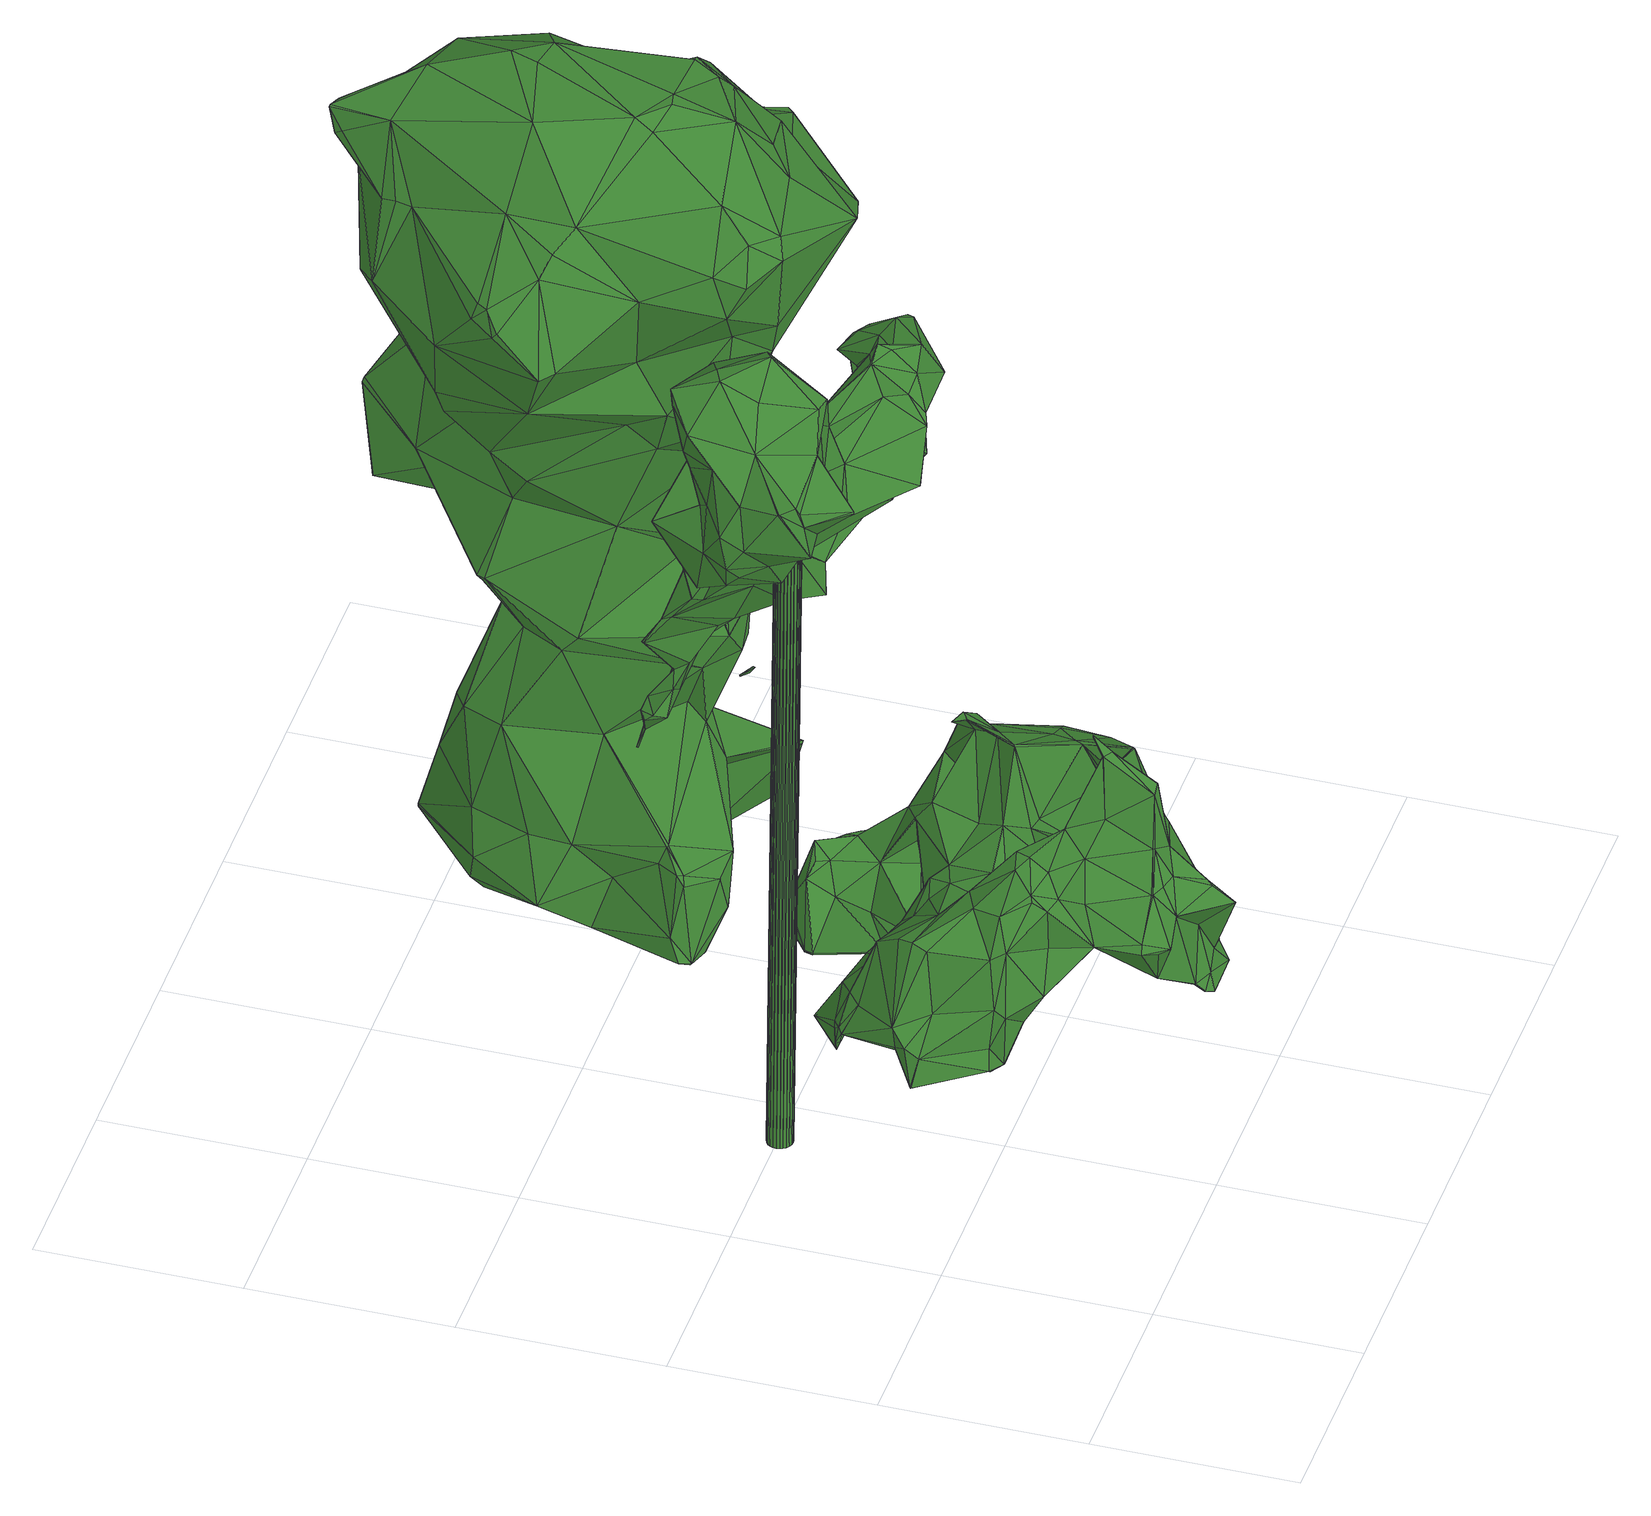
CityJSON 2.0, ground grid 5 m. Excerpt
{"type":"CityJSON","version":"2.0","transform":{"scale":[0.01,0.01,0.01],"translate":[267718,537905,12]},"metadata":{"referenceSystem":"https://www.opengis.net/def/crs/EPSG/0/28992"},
"CityObjects":{
"tree1":{"type":"SolitaryVegetationObject","attributes":{"gtid":45,"crown_width_m":6.67,"crown_median_z":31.35,"crown_r50_m":0.361,"crown_porosity":0.892,"trunk_H_m":18.51,"trunk_DBH_m":0.622,"trunk_radius_m":0.311,"trunk_base_height_m":12.84,"original_gtid":"45"},"geometry":[{"type":"Solid","lod":"3","boundaries":[[[[0,1,2]],[[3,4,5]],[[6,7,8]],[[9,10,11]],[[12,10,9]],[[0,2,13]],[[14,15,16]],[[14,16,17]],[[18,19,20]],[[21,22,23]],[[20,24,18]],[[25,26,27]],[[28,29,30]],[[31,32,33]],[[34,35,36]],[[37,5,4]],[[38,7,6]],[[11,39,40]],[[28,41,42]],[[43,44,45]],[[46,45,44]],[[47,48,49]],[[50,51,52]],[[53,54,55]],[[1,0,41]],[[13,56,0]],[[39,57,58]],[[37,59,60]],[[61,60,59]],[[62,50,52]],[[63,34,36]],[[53,64,65]],[[56,48,42]],[[28,42,48]],[[66,67,68]],[[20,19,69]],[[16,15,39]],[[70,71,72]],[[57,73,43]],[[74,75,76]],[[30,41,28]],[[48,77,49]],[[78,32,79]],[[80,81,27]],[[82,83,84]],[[62,85,21]],[[62,21,18]],[[41,0,42]],[[42,0,56]],[[1,41,30]],[[84,86,65]],[[87,88,89]],[[90,91,92]],[[35,32,78]],[[93,11,10]],[[94,10,12]],[[95,6,96]],[[95,96,97]],[[98,25,30]],[[99,100,101]],[[61,87,52]],[[61,52,102]],[[103,104,45]],[[45,46,103]],[[78,105,35]],[[106,95,97]],[[75,107,76]],[[108,95,109]],[[108,38,95]],[[6,95,38]],[[110,3,111]],[[112,110,111]],[[8,96,6]],[[113,114,115]],[[75,74,116]],[[117,118,64]],[[30,29,98]],[[119,120,121]],[[62,52,85]],[[3,110,122]],[[3,122,123]],[[124,26,125]],[[123,122,126]],[[110,126,122]],[[123,4,3]],[[127,46,128]],[[127,128,129]],[[88,87,115]],[[61,115,87]],[[3,5,130]],[[131,132,77]],[[104,133,43]],[[70,134,135]],[[72,134,70]],[[136,2,1]],[[46,127,103]],[[94,16,10]],[[39,11,16]],[[9,137,34]],[[9,34,63]],[[80,135,17]],[[135,14,17]],[[138,139,140]],[[76,107,141]],[[89,22,87]],[[4,123,113]],[[138,140,55]],[[8,142,96]],[[143,72,71]],[[115,114,88]],[[38,108,7]],[[144,138,145]],[[126,110,100]],[[53,65,54]],[[88,146,89]],[[45,104,43]],[[147,148,24]],[[64,149,117]],[[150,9,63]],[[63,151,150]],[[58,40,39]],[[66,69,152]],[[107,75,116]],[[117,149,99]],[[19,18,153]],[[154,36,35]],[[16,94,77]],[[68,20,66]],[[69,66,20]],[[85,22,21]],[[155,156,151]],[[147,157,46]],[[57,148,147]],[[147,20,157]],[[147,24,20]],[[68,157,20]],[[93,16,11]],[[158,53,146]],[[98,91,90]],[[78,152,55]],[[159,160,158]],[[30,25,1]],[[55,86,78]],[[35,83,154]],[[35,105,83]],[[95,142,109]],[[117,99,26]],[[152,145,138]],[[113,126,114]],[[77,132,16]],[[46,44,147]],[[73,147,44]],[[137,33,32]],[[161,162,58]],[[40,58,162]],[[34,32,35]],[[137,32,34]],[[93,10,16]],[[137,9,11]],[[125,25,90]],[[25,98,90]],[[138,135,139]],[[71,163,112]],[[28,48,91]],[[69,153,152]],[[129,142,8]],[[37,143,5]],[[154,63,36]],[[56,77,48]],[[80,17,164]],[[33,165,31]],[[103,166,104]],[[90,121,124]],[[109,142,129]],[[55,52,51]],[[167,152,31]],[[167,66,152]],[[69,19,153]],[[146,168,89]],[[55,23,168]],[[103,169,166]],[[170,159,158]],[[170,158,146]],[[91,98,29]],[[145,18,24]],[[145,148,144]],[[91,48,47]],[[91,47,156]],[[68,133,171]],[[31,152,79]],[[78,79,152]],[[164,17,131]],[[172,173,133]],[[11,40,137]],[[61,59,115]],[[58,57,173]],[[173,161,58]],[[78,86,105]],[[84,105,86]],[[174,26,118]],[[174,118,117]],[[131,17,132]],[[136,164,2]],[[150,151,47]],[[156,47,151]],[[126,113,123]],[[106,175,95]],[[18,50,62]],[[51,176,23]],[[153,176,51]],[[27,163,71]],[[80,164,81]],[[164,136,81]],[[111,3,130]],[[27,26,99]],[[1,81,136]],[[118,84,65]],[[1,25,81]],[[27,81,25]],[[27,99,163]],[[153,51,145]],[[153,145,152]],[[55,51,23]],[[60,102,177]],[[60,177,72]],[[158,160,53]],[[178,141,107]],[[167,67,66]],[[172,67,167]],[[179,149,64]],[[155,151,154]],[[154,151,63]],[[55,152,138]],[[129,128,109]],[[25,125,26]],[[174,117,26]],[[90,124,125]],[[16,132,17]],[[28,91,29]],[[112,130,71]],[[143,71,130]],[[143,130,5]],[[111,130,112]],[[68,171,180]],[[99,149,100]],[[135,80,27]],[[173,43,133]],[[102,52,55]],[[140,102,55]],[[131,77,56]],[[56,13,131]],[[91,181,92]],[[100,110,101]],[[96,142,175]],[[96,175,97]],[[97,175,106]],[[173,172,161]],[[142,95,175]],[[33,161,172]],[[99,112,163]],[[150,12,9]],[[2,131,13]],[[164,131,2]],[[72,143,60]],[[135,27,70]],[[70,27,71]],[[118,26,124]],[[133,68,67]],[[133,67,172]],[[91,156,181]],[[39,15,182]],[[12,150,49]],[[47,49,150]],[[182,14,183]],[[182,183,144]],[[144,183,138]],[[135,183,14]],[[138,183,135]],[[86,55,54]],[[86,54,65]],[[107,116,178]],[[147,73,57]],[[108,169,7]],[[49,94,12]],[[57,43,173]],[[102,60,61]],[[143,37,60]],[[178,116,74]],[[179,100,149]],[[51,50,145]],[[121,184,124]],[[21,176,18]],[[145,50,18]],[[76,178,74]],[[178,76,141]],[[14,182,15]],[[182,144,57]],[[182,57,39]],[[144,148,57]],[[84,83,105]],[[120,155,83]],[[120,83,82]],[[155,154,83]],[[77,94,49]],[[113,115,59]],[[113,59,4]],[[8,169,103]],[[7,169,8]],[[4,59,37]],[[31,165,167]],[[119,92,120]],[[90,92,119]],[[33,172,165]],[[109,128,46]],[[79,32,31]],[[24,148,145]],[[137,40,162]],[[33,162,161]],[[137,162,33]],[[120,92,181]],[[155,181,156]],[[120,181,155]],[[82,121,120]],[[119,121,90]],[[109,180,166]],[[68,180,157]],[[84,121,82]],[[73,44,43]],[[140,139,135]],[[167,165,172]],[[23,176,21]],[[55,168,53]],[[146,53,168]],[[170,114,159]],[[146,114,170]],[[153,18,176]],[[88,114,146]],[[135,185,186]],[[102,186,185]],[[135,134,185]],[[177,185,72]],[[102,185,177]],[[84,184,121]],[[53,160,64]],[[8,127,129]],[[118,184,84]],[[118,124,184]],[[179,64,160]],[[179,160,126]],[[65,64,118]],[[72,185,134]],[[99,101,112]],[[112,101,110]],[[103,127,8]],[[109,166,169]],[[109,169,108]],[[52,87,22]],[[52,22,85]],[[23,22,168]],[[89,168,22]],[[159,114,126]],[[159,126,160]],[[46,157,180]],[[46,180,109]],[[104,171,133]],[[166,171,104]],[[166,180,171]],[[140,186,102]],[[135,186,140]],[[126,100,179]],[[187,188,189]],[[187,189,190]],[[190,189,191]],[[190,191,192]],[[189,188,193]],[[189,193,191]],[[191,193,194]],[[191,194,192]],[[193,188,195]],[[193,195,194]],[[194,195,196]],[[194,196,192]],[[195,188,197]],[[195,197,196]],[[196,197,198]],[[196,198,192]],[[197,188,199]],[[197,199,198]],[[198,199,200]],[[198,200,192]],[[199,188,201]],[[199,201,200]],[[200,201,202]],[[200,202,192]],[[201,188,203]],[[201,203,202]],[[202,203,204]],[[202,204,192]],[[203,188,205]],[[203,205,204]],[[204,205,206]],[[204,206,192]],[[205,188,207]],[[205,207,206]],[[206,207,208]],[[206,208,192]],[[207,188,209]],[[207,209,208]],[[208,209,210]],[[208,210,192]],[[209,188,211]],[[209,211,210]],[[210,211,212]],[[210,212,192]],[[211,188,213]],[[211,213,212]],[[212,213,214]],[[212,214,192]],[[213,188,215]],[[213,215,214]],[[214,215,216]],[[214,216,192]],[[215,188,217]],[[215,217,216]],[[216,217,218]],[[216,218,192]],[[217,188,219]],[[217,219,218]],[[218,219,220]],[[218,220,192]],[[219,188,221]],[[219,221,220]],[[220,221,222]],[[220,222,192]],[[221,188,223]],[[221,223,222]],[[222,223,224]],[[222,224,192]],[[223,188,225]],[[223,225,224]],[[224,225,226]],[[224,226,192]],[[225,188,227]],[[225,227,226]],[[226,227,228]],[[226,228,192]],[[227,188,229]],[[227,229,228]],[[228,229,230]],[[228,230,192]],[[229,188,231]],[[229,231,230]],[[230,231,232]],[[230,232,192]],[[231,188,233]],[[231,233,232]],[[232,233,234]],[[232,234,192]],[[233,188,235]],[[233,235,234]],[[234,235,236]],[[234,236,192]],[[235,188,187]],[[235,187,236]],[[236,187,190]],[[236,190,192]]]]}]},
"tree2":{"type":"SolitaryVegetationObject","attributes":{"gtid":428,"crown_width_m":9.46,"crown_median_z":16.21,"crown_r50_m":0.368,"crown_porosity":0.901,"trunk_H_m":3.36,"trunk_DBH_m":0.277,"trunk_radius_m":0.138,"trunk_base_height_m":12.85,"original_gtid":"429"},"geometry":[{"type":"Solid","lod":"3","boundaries":[[[[237,238,239]],[[240,241,242]],[[243,244,245]],[[243,246,247]],[[248,249,250]],[[251,249,248]],[[252,253,254]],[[255,256,257]],[[258,259,260]],[[261,238,262]],[[261,262,263]],[[248,250,264]],[[265,266,267]],[[265,267,268]],[[269,270,271]],[[272,273,274]],[[255,257,275]],[[276,277,278]],[[260,277,276]],[[279,280,281]],[[282,283,284]],[[285,286,275]],[[287,288,289]],[[290,244,243]],[[250,291,264]],[[292,293,294]],[[295,296,297]],[[298,299,300]],[[301,302,303]],[[304,305,306]],[[282,284,237]],[[237,284,287]],[[272,307,308]],[[272,308,309]],[[310,311,312]],[[313,314,315]],[[316,317,318]],[[316,318,305]],[[319,320,321]],[[322,293,323]],[[287,284,288]],[[324,325,326]],[[239,327,306]],[[239,306,328]],[[329,330,331]],[[332,276,333]],[[334,335,255]],[[336,337,338]],[[339,321,340]],[[341,336,342]],[[268,343,265]],[[322,344,293]],[[345,242,269]],[[346,347,348]],[[349,296,295]],[[286,350,351]],[[283,288,284]],[[237,287,238]],[[287,289,238]],[[352,353,270]],[[312,354,355]],[[248,356,251]],[[357,358,351]],[[359,360,361]],[[362,363,364]],[[334,365,335]],[[260,366,258]],[[279,367,342]],[[323,367,279]],[[368,369,370]],[[242,345,371]],[[372,306,327]],[[373,374,375]],[[375,376,373]],[[374,377,375]],[[378,379,380]],[[381,301,337]],[[275,286,382]],[[383,384,295]],[[375,377,385]],[[348,386,387]],[[346,388,347]],[[389,333,278]],[[369,350,390]],[[369,390,370]],[[346,290,246]],[[391,392,295]],[[256,255,393]],[[394,276,332]],[[395,396,397]],[[389,297,377]],[[377,297,385]],[[305,245,316]],[[387,290,348]],[[277,259,384]],[[277,384,383]],[[275,257,256]],[[255,335,393]],[[342,292,341]],[[398,399,400]],[[363,401,364]],[[300,402,403]],[[311,404,273]],[[311,273,312]],[[262,238,398]],[[262,398,263]],[[312,355,310]],[[405,406,407]],[[391,339,340]],[[391,340,392]],[[386,408,409]],[[408,386,348]],[[333,276,278]],[[410,411,412]],[[413,411,410]],[[313,414,314]],[[319,321,339]],[[415,291,416]],[[417,291,415]],[[386,418,387]],[[256,419,275]],[[267,420,421]],[[422,380,379]],[[423,424,425]],[[319,339,426]],[[294,341,292]],[[240,427,428]],[[242,371,427]],[[424,352,429]],[[409,408,347]],[[319,426,320]],[[396,309,420]],[[333,389,430]],[[261,263,327]],[[400,402,398]],[[315,314,431]],[[240,242,427]],[[347,328,409]],[[432,433,434]],[[416,291,250]],[[377,430,389]],[[377,374,430]],[[385,376,375]],[[410,435,373]],[[302,244,303]],[[382,371,345]],[[271,270,353]],[[436,426,339]],[[437,362,364]],[[437,373,362]],[[281,356,248]],[[357,351,438]],[[438,351,380]],[[439,440,253]],[[421,308,307]],[[441,429,352]],[[442,443,362]],[[444,443,442]],[[444,442,445]],[[428,427,371]],[[428,371,382]],[[408,348,347]],[[267,421,307]],[[433,416,250]],[[343,266,265]],[[343,446,266]],[[447,335,448]],[[355,354,272]],[[364,449,404]],[[404,331,364]],[[266,450,267]],[[451,452,329]],[[407,320,426]],[[346,348,290]],[[365,448,335]],[[329,453,451]],[[446,343,370]],[[440,429,379]],[[290,247,246]],[[342,280,279]],[[336,338,356]],[[336,356,280]],[[409,418,386]],[[240,428,454]],[[240,454,358]],[[268,267,307]],[[455,268,307]],[[380,422,438]],[[357,438,422]],[[259,277,260]],[[382,271,275]],[[345,271,382]],[[441,358,422]],[[302,245,244]],[[364,456,437]],[[272,354,273]],[[320,340,321]],[[243,247,290]],[[289,398,238]],[[457,250,361]],[[365,334,425]],[[332,414,394]],[[249,361,250]],[[359,361,249]],[[251,359,249]],[[305,432,458]],[[336,280,342]],[[407,459,320]],[[460,459,407]],[[297,383,295]],[[389,383,297]],[[389,278,383]],[[370,390,433]],[[283,461,288]],[[246,461,283]],[[340,462,417]],[[437,451,373]],[[463,343,268]],[[463,368,343]],[[294,293,344]],[[398,289,399]],[[398,300,299]],[[300,398,402]],[[248,460,281]],[[331,464,329]],[[424,423,352]],[[282,388,283]],[[282,328,388]],[[340,417,392]],[[444,439,443]],[[394,465,294]],[[466,403,450]],[[294,465,341]],[[445,442,467]],[[246,283,388]],[[246,388,346]],[[347,388,328]],[[315,381,337]],[[374,373,468]],[[429,440,439]],[[429,439,424]],[[439,425,424]],[[393,419,256]],[[333,414,332]],[[351,369,380]],[[350,369,351]],[[299,304,469]],[[439,448,425]],[[422,379,429]],[[271,345,269]],[[341,465,336]],[[470,241,471]],[[358,471,241]],[[370,433,472]],[[370,298,446]],[[244,387,303]],[[461,246,243]],[[430,374,468]],[[455,473,449]],[[274,473,272]],[[258,405,259]],[[383,278,277]],[[351,358,454]],[[305,458,245]],[[328,282,239]],[[452,451,456]],[[452,456,378]],[[337,301,338]],[[396,272,309]],[[455,463,268]],[[368,463,455]],[[368,455,252]],[[447,448,444]],[[422,429,441]],[[425,334,423]],[[404,311,331]],[[392,417,474]],[[442,475,467]],[[476,325,477]],[[251,418,359]],[[478,359,418]],[[368,370,343]],[[357,422,358]],[[292,367,293]],[[298,466,446]],[[300,466,298]],[[446,466,266]],[[450,266,466]],[[307,272,473]],[[364,331,330]],[[457,318,317]],[[381,316,301]],[[450,420,479]],[[267,479,420]],[[337,336,313]],[[337,313,315]],[[237,239,282]],[[475,480,467]],[[412,335,447]],[[394,414,313]],[[387,244,290]],[[392,474,419]],[[379,254,440]],[[379,456,254]],[[395,272,396]],[[355,272,395]],[[380,369,378]],[[251,356,338]],[[264,460,248]],[[407,406,460]],[[481,304,299]],[[328,478,409]],[[328,306,478]],[[378,369,368]],[[474,285,419]],[[275,419,285]],[[421,420,308]],[[274,449,473]],[[295,384,391]],[[444,448,439]],[[482,483,484]],[[288,399,289]],[[400,399,397]],[[461,399,288]],[[242,241,269]],[[323,485,322]],[[470,269,241]],[[412,393,335]],[[353,334,255]],[[352,423,334]],[[353,352,334]],[[305,318,306]],[[281,486,279]],[[487,486,281]],[[488,477,431]],[[464,477,488]],[[455,449,401]],[[489,420,403]],[[368,330,452]],[[439,253,443]],[[267,450,479]],[[275,353,255]],[[271,353,275]],[[372,327,263]],[[239,261,327]],[[239,238,261]],[[398,299,263]],[[489,403,402]],[[378,456,379]],[[470,471,441]],[[470,441,352]],[[310,355,484]],[[385,349,413]],[[385,413,376]],[[342,367,292]],[[311,310,483]],[[311,483,331]],[[382,454,428]],[[414,490,431]],[[405,258,366]],[[405,366,406]],[[400,489,402]],[[240,358,241]],[[395,326,325]],[[305,304,481]],[[245,326,461]],[[243,245,461]],[[324,326,245]],[[491,326,397]],[[461,326,491]],[[397,326,395]],[[300,403,466]],[[413,349,419]],[[448,365,425]],[[358,441,471]],[[451,453,468]],[[301,303,338]],[[431,490,488]],[[431,314,414]],[[488,468,492]],[[436,259,426]],[[320,462,340]],[[468,488,490]],[[323,293,367]],[[313,336,465]],[[313,465,394]],[[317,432,434]],[[445,435,444]],[[250,434,433]],[[250,317,434]],[[306,372,469]],[[304,306,469]],[[414,430,490]],[[430,493,490]],[[432,481,298]],[[305,481,432]],[[430,414,333]],[[370,472,298]],[[329,464,453]],[[464,492,453]],[[468,453,492]],[[491,397,399]],[[451,468,373]],[[339,391,436]],[[294,344,394]],[[376,413,410]],[[394,344,276]],[[410,373,376]],[[276,344,322]],[[307,473,455]],[[372,299,469]],[[464,331,482]],[[464,482,476]],[[452,330,329]],[[478,418,409]],[[410,447,435]],[[444,435,447]],[[464,488,492]],[[251,338,418]],[[303,418,338]],[[303,387,418]],[[250,457,317]],[[322,366,276]],[[260,276,366]],[[396,420,489]],[[440,254,253]],[[382,286,454]],[[462,320,459]],[[264,459,460]],[[494,462,459]],[[494,459,264]],[[407,426,405]],[[405,426,259]],[[281,460,487]],[[410,412,447]],[[381,495,317]],[[317,495,432]],[[458,432,495]],[[280,356,281]],[[295,496,349]],[[419,349,496]],[[317,316,381]],[[456,252,254]],[[452,378,368]],[[252,455,401]],[[360,306,318]],[[430,468,493]],[[392,419,496]],[[392,496,295]],[[245,302,316]],[[301,316,302]],[[435,445,480]],[[373,435,480]],[[373,480,362]],[[475,362,480]],[[475,442,362]],[[467,480,445]],[[449,274,404]],[[485,486,487]],[[279,485,323]],[[297,296,385]],[[385,296,349]],[[491,399,461]],[[462,291,417]],[[494,291,462]],[[264,291,494]],[[309,308,420]],[[433,390,416]],[[415,416,390]],[[404,274,273]],[[437,456,451]],[[481,497,298]],[[299,298,497]],[[299,497,481]],[[406,322,498]],[[443,253,362]],[[449,364,401]],[[362,253,252]],[[396,489,397]],[[400,397,489]],[[362,401,363]],[[362,252,401]],[[384,436,391]],[[384,259,436]],[[359,478,360]],[[306,360,478]],[[361,360,457]],[[419,411,413]],[[412,411,393]],[[419,393,411]],[[245,495,324]],[[245,458,495]],[[406,366,322]],[[476,477,464]],[[352,270,470]],[[269,470,270]],[[420,450,403]],[[499,395,325]],[[482,331,483]],[[263,299,372]],[[368,364,330]],[[315,431,477]],[[368,456,364]],[[456,368,252]],[[360,318,457]],[[484,483,310]],[[474,500,285]],[[312,273,354]],[[474,417,500]],[[432,298,472]],[[432,472,433]],[[468,490,493]],[[406,498,460]],[[487,460,498]],[[485,498,322]],[[485,487,498]],[[286,501,350]],[[285,501,286]],[[500,501,285]],[[286,351,454]],[[495,477,324]],[[325,324,477]],[[381,477,495]],[[315,477,381]],[[415,501,417]],[[500,417,501]],[[390,501,415]],[[390,350,501]],[[485,279,486]],[[476,484,325]],[[499,325,484]],[[482,484,476]],[[499,484,395]],[[395,484,355]],[[502,503,504]],[[502,504,505]],[[505,504,506]],[[505,506,507]],[[504,503,508]],[[504,508,506]],[[506,508,509]],[[506,509,507]],[[508,503,510]],[[508,510,509]],[[509,510,511]],[[509,511,507]],[[510,503,512]],[[510,512,511]],[[511,512,513]],[[511,513,507]],[[512,503,514]],[[512,514,513]],[[513,514,515]],[[513,515,507]],[[514,503,516]],[[514,516,515]],[[515,516,517]],[[515,517,507]],[[516,503,518]],[[516,518,517]],[[517,518,519]],[[517,519,507]],[[518,503,520]],[[518,520,519]],[[519,520,521]],[[519,521,507]],[[520,503,522]],[[520,522,521]],[[521,522,523]],[[521,523,507]],[[522,503,524]],[[522,524,523]],[[523,524,525]],[[523,525,507]],[[524,503,526]],[[524,526,525]],[[525,526,527]],[[525,527,507]],[[526,503,528]],[[526,528,527]],[[527,528,529]],[[527,529,507]],[[528,503,530]],[[528,530,529]],[[529,530,531]],[[529,531,507]],[[530,503,532]],[[530,532,531]],[[531,532,533]],[[531,533,507]],[[532,503,534]],[[532,534,533]],[[533,534,535]],[[533,535,507]],[[534,503,536]],[[534,536,535]],[[535,536,537]],[[535,537,507]],[[536,503,538]],[[536,538,537]],[[537,538,539]],[[537,539,507]],[[538,503,540]],[[538,540,539]],[[539,540,541]],[[539,541,507]],[[540,503,542]],[[540,542,541]],[[541,542,543]],[[541,543,507]],[[542,503,544]],[[542,544,543]],[[543,544,545]],[[543,545,507]],[[544,503,546]],[[544,546,545]],[[545,546,547]],[[545,547,507]],[[546,503,548]],[[546,548,547]],[[547,548,549]],[[547,549,507]],[[548,503,550]],[[548,550,549]],[[549,550,551]],[[549,551,507]],[[550,503,502]],[[550,502,551]],[[551,502,505]],[[551,505,507]]]]}]},
"tree3":{"type":"SolitaryVegetationObject","attributes":{"gtid":20,"crown_width_m":10.89,"crown_median_z":25.49,"crown_r50_m":0.434,"crown_porosity":0.874,"trunk_H_m":12.47,"trunk_DBH_m":0.809,"trunk_radius_m":0.404,"trunk_base_height_m":13.02,"original_gtid":"20"},"geometry":[{"type":"Solid","lod":"3","boundaries":[[[[552,553,554]],[[555,556,557]],[[558,559,560]],[[561,562,563]],[[564,565,566]],[[567,568,569]],[[570,569,568]],[[571,572,573]],[[574,575,561]],[[576,577,578]],[[576,579,577]],[[564,572,571]],[[580,581,582]],[[583,584,585]],[[586,587,556]],[[588,562,561]],[[589,590,591]],[[564,592,565]],[[592,593,558]],[[594,595,596]],[[597,596,595]],[[598,599,600]],[[601,563,602]],[[564,571,592]],[[586,603,604]],[[565,592,605]],[[588,561,606]],[[607,608,555]],[[609,610,611]],[[612,574,613]],[[614,615,616]],[[604,603,601]],[[617,618,619]],[[620,621,622]],[[572,564,623]],[[624,625,626]],[[627,626,625]],[[571,593,592]],[[628,568,567]],[[629,583,630]],[[631,632,633]],[[634,635,636]],[[634,637,635]],[[615,638,639]],[[592,558,640]],[[641,642,643]],[[644,645,646]],[[647,637,619]],[[635,637,647]],[[573,572,648]],[[649,650,609]],[[640,605,592]],[[651,652,653]],[[654,603,586]],[[655,614,616]],[[656,630,583]],[[614,657,658]],[[659,660,661]],[[662,663,664]],[[642,665,643]],[[666,665,642]],[[667,665,666]],[[668,669,670]],[[600,671,672]],[[600,672,661]],[[673,674,595]],[[675,676,677]],[[589,552,678]],[[639,679,680]],[[648,572,623]],[[654,585,584]],[[664,681,662]],[[566,682,564]],[[673,683,674]],[[673,634,683]],[[684,652,685]],[[675,686,676]],[[596,597,687]],[[615,614,688]],[[634,689,637]],[[619,637,689]],[[664,690,681]],[[606,691,593]],[[561,691,606]],[[593,571,606]],[[692,657,614]],[[565,605,560]],[[560,605,640]],[[677,693,675]],[[694,636,635]],[[693,686,675]],[[597,641,687]],[[695,652,651]],[[679,639,651]],[[638,651,639]],[[576,578,594]],[[556,696,697]],[[609,698,699]],[[616,700,682]],[[616,682,655]],[[594,596,576]],[[701,702,703]],[[554,704,678]],[[705,706,647]],[[707,708,709]],[[703,702,704]],[[710,704,702]],[[641,597,642]],[[596,687,711]],[[712,707,713]],[[714,665,707]],[[715,665,714]],[[616,639,700]],[[616,615,639]],[[713,703,716]],[[680,717,700]],[[679,651,717]],[[628,718,719]],[[720,719,718]],[[717,680,679]],[[639,680,700]],[[628,719,568]],[[709,710,702]],[[711,687,643]],[[687,641,643]],[[711,643,715]],[[623,564,721]],[[553,668,670]],[[699,698,705]],[[722,590,589]],[[609,611,698]],[[611,723,724]],[[703,725,716]],[[575,559,558]],[[701,713,707]],[[674,683,642]],[[722,726,708]],[[610,591,590]],[[610,590,611]],[[727,658,657]],[[716,577,579]],[[709,702,701]],[[701,703,713]],[[723,611,728]],[[650,610,609]],[[650,591,610]],[[707,709,701]],[[678,552,554]],[[668,553,552]],[[558,560,640]],[[656,729,630]],[[574,730,622]],[[694,635,706]],[[731,573,648]],[[732,733,734]],[[690,734,733]],[[678,710,709]],[[710,678,704]],[[714,711,715]],[[590,728,611]],[[724,723,667]],[[728,722,723]],[[722,589,726]],[[728,590,722]],[[723,722,667]],[[667,722,708]],[[645,735,632]],[[736,737,738]],[[736,739,737]],[[560,740,741]],[[742,741,740]],[[712,713,716]],[[743,708,726]],[[655,682,566]],[[720,584,583]],[[567,621,620]],[[709,708,743]],[[678,709,743]],[[678,743,589]],[[743,726,589]],[[744,745,646]],[[720,746,584]],[[654,584,747]],[[717,682,700]],[[555,748,607]],[[642,597,674]],[[705,698,611]],[[684,653,652]],[[651,638,695]],[[748,749,750]],[[585,751,556]],[[585,556,555]],[[752,697,601]],[[627,686,626]],[[556,751,586]],[[738,753,754]],[[755,670,733]],[[586,604,587]],[[756,677,692]],[[557,757,748]],[[758,663,662]],[[749,737,739]],[[595,594,759]],[[633,760,761]],[[761,631,633]],[[762,737,749]],[[762,738,737]],[[731,763,573]],[[764,677,613]],[[748,757,749]],[[765,749,757]],[[646,645,766]],[[732,734,767]],[[671,617,768]],[[671,768,644]],[[769,764,770]],[[771,595,759]],[[772,736,598]],[[773,644,768]],[[731,774,763]],[[634,775,683]],[[664,753,734]],[[773,768,776]],[[725,577,716]],[[567,660,777]],[[654,586,751]],[[630,739,629]],[[656,750,729]],[[750,607,748]],[[656,607,750]],[[656,608,607]],[[601,587,604]],[[778,779,620]],[[563,779,778]],[[695,638,688]],[[601,779,563]],[[603,779,601]],[[573,606,571]],[[645,632,631]],[[780,781,581]],[[664,734,690]],[[681,690,782]],[[717,653,648]],[[601,696,587]],[[697,696,601]],[[714,596,711]],[[752,602,633]],[[727,657,783]],[[769,783,657]],[[654,779,603]],[[557,735,784]],[[555,608,585]],[[761,760,588]],[[562,588,760]],[[624,677,625]],[[578,781,594]],[[785,770,764]],[[777,660,659]],[[588,763,761]],[[563,778,574]],[[764,692,677]],[[677,756,693]],[[699,705,647]],[[686,627,676]],[[766,786,783]],[[766,783,646]],[[565,560,741]],[[565,741,566]],[[774,684,786]],[[767,787,732]],[[719,720,739]],[[659,661,744]],[[695,685,652]],[[598,570,772]],[[752,601,602]],[[785,777,659]],[[759,788,771]],[[744,769,659]],[[617,671,618]],[[638,615,688]],[[563,574,561]],[[774,731,684]],[[648,684,731]],[[614,658,688]],[[582,581,781]],[[749,739,630]],[[780,581,580]],[[739,720,629]],[[754,663,599]],[[749,765,762]],[[749,630,729]],[[749,729,750]],[[646,745,644]],[[647,706,635]],[[648,721,717]],[[682,717,721]],[[676,625,677]],[[627,625,676]],[[659,769,770]],[[659,770,785]],[[658,786,685]],[[620,718,628]],[[776,771,773]],[[776,595,771]],[[744,783,769]],[[684,685,786]],[[574,778,730]],[[789,582,781]],[[776,768,790]],[[564,682,721]],[[553,791,554]],[[580,791,553]],[[623,721,648]],[[570,568,772]],[[759,594,792]],[[760,602,562]],[[742,566,741]],[[733,649,782]],[[733,782,690]],[[790,673,595]],[[595,776,790]],[[772,719,736]],[[739,736,719]],[[762,753,738]],[[618,793,619]],[[758,793,618]],[[758,662,793]],[[619,793,647]],[[662,647,793]],[[714,576,596]],[[714,707,794]],[[707,579,794]],[[707,712,579]],[[790,768,617]],[[760,633,602]],[[628,567,620]],[[734,753,767]],[[754,736,738]],[[693,756,655]],[[636,694,775]],[[651,653,717]],[[663,754,753]],[[663,753,664]],[[655,742,693]],[[771,788,757]],[[631,761,774]],[[661,672,744]],[[783,744,646]],[[754,599,736]],[[598,736,599]],[[566,742,655]],[[595,674,597]],[[693,742,740]],[[704,725,703]],[[626,613,624]],[[612,613,626]],[[786,658,727]],[[786,727,783]],[[789,577,725]],[[693,740,686]],[[579,576,794]],[[714,794,576]],[[716,579,712]],[[557,748,555]],[[648,653,684]],[[622,778,620]],[[622,730,778]],[[766,631,774]],[[645,631,766]],[[720,583,629]],[[769,657,764]],[[683,667,666]],[[683,666,642]],[[795,662,681]],[[644,784,645]],[[773,784,644]],[[772,568,719]],[[773,771,784]],[[645,784,735]],[[784,771,757]],[[643,665,715]],[[661,569,600]],[[563,562,602]],[[707,665,708]],[[585,608,656]],[[656,583,585]],[[708,665,667]],[[697,752,632]],[[654,751,585]],[[755,787,796]],[[671,600,599]],[[671,599,618]],[[613,574,797]],[[758,599,663]],[[756,798,655]],[[557,556,697]],[[792,788,759]],[[757,788,792]],[[613,677,624]],[[688,685,695]],[[744,672,745]],[[636,775,634]],[[667,775,724]],[[683,775,667]],[[765,799,762]],[[780,580,765]],[[553,799,580]],[[580,799,800]],[[765,800,799]],[[765,580,800]],[[724,775,694]],[[758,618,599]],[[673,790,689]],[[673,689,634]],[[647,795,699]],[[647,662,795]],[[765,801,780]],[[578,577,781]],[[767,753,762]],[[764,613,797]],[[785,621,777]],[[777,621,567]],[[557,697,632]],[[612,626,560]],[[612,560,574]],[[633,632,752]],[[557,632,735]],[[757,557,784]],[[705,611,706]],[[724,694,706]],[[720,718,746]],[[582,791,580]],[[789,791,582]],[[554,791,704]],[[725,791,789]],[[725,704,791]],[[649,669,650]],[[660,567,569]],[[661,660,569]],[[600,570,598]],[[569,570,600]],[[782,649,802]],[[782,802,681]],[[594,780,792]],[[781,780,594]],[[803,792,780]],[[789,781,577]],[[552,669,668]],[[589,669,552]],[[553,796,799]],[[617,689,790]],[[617,619,689]],[[733,732,787]],[[591,650,669]],[[591,669,589]],[[681,802,795]],[[796,787,762]],[[553,755,796]],[[762,787,767]],[[733,670,669]],[[733,669,649]],[[692,764,657]],[[755,553,670]],[[774,786,766]],[[561,575,804]],[[691,804,593]],[[561,804,691]],[[622,621,574]],[[774,761,763]],[[654,747,779]],[[718,620,779]],[[573,763,606]],[[588,606,763]],[[718,779,746]],[[747,746,779]],[[644,672,671]],[[644,745,672]],[[560,559,574]],[[575,574,559]],[[574,621,797]],[[764,621,785]],[[764,797,621]],[[699,802,609]],[[795,802,699]],[[762,799,796]],[[755,733,787]],[[803,801,792]],[[803,780,801]],[[649,609,802]],[[757,801,765]],[[757,792,801]],[[626,686,740]],[[626,740,560]],[[724,706,611]],[[747,584,746]],[[614,798,692]],[[655,798,614]],[[756,692,798]],[[556,587,696]],[[558,804,575]],[[558,593,804]],[[658,685,688]],[[805,806,807]],[[805,807,808]],[[808,807,809]],[[808,809,810]],[[807,806,811]],[[807,811,809]],[[809,811,812]],[[809,812,810]],[[811,806,813]],[[811,813,812]],[[812,813,814]],[[812,814,810]],[[813,806,815]],[[813,815,814]],[[814,815,816]],[[814,816,810]],[[815,806,817]],[[815,817,816]],[[816,817,818]],[[816,818,810]],[[817,806,819]],[[817,819,818]],[[818,819,820]],[[818,820,810]],[[819,806,821]],[[819,821,820]],[[820,821,822]],[[820,822,810]],[[821,806,823]],[[821,823,822]],[[822,823,824]],[[822,824,810]],[[823,806,825]],[[823,825,824]],[[824,825,826]],[[824,826,810]],[[825,806,827]],[[825,827,826]],[[826,827,828]],[[826,828,810]],[[827,806,829]],[[827,829,828]],[[828,829,830]],[[828,830,810]],[[829,806,831]],[[829,831,830]],[[830,831,832]],[[830,832,810]],[[831,806,833]],[[831,833,832]],[[832,833,834]],[[832,834,810]],[[833,806,835]],[[833,835,834]],[[834,835,836]],[[834,836,810]],[[835,806,837]],[[835,837,836]],[[836,837,838]],[[836,838,810]],[[837,806,839]],[[837,839,838]],[[838,839,840]],[[838,840,810]],[[839,806,841]],[[839,841,840]],[[840,841,842]],[[840,842,810]],[[841,806,843]],[[841,843,842]],[[842,843,844]],[[842,844,810]],[[843,806,845]],[[843,845,844]],[[844,845,846]],[[844,846,810]],[[845,806,847]],[[845,847,846]],[[846,847,848]],[[846,848,810]],[[847,806,849]],[[847,849,848]],[[848,849,850]],[[848,850,810]],[[849,806,851]],[[849,851,850]],[[850,851,852]],[[850,852,810]],[[851,806,853]],[[851,853,852]],[[852,853,854]],[[852,854,810]],[[853,806,805]],[[853,805,854]],[[854,805,808]],[[854,808,810]]]]}]}
},
"vertices":[
[331,1138,2314],[358,1020,2350],[377,1095,2272],[734,828,2212],[773,902,2149],[728,915,2160],[344,1315,1268],[322,1279,1276],[374,1308,1288],[92,1091,1954],[230,1141,1979],[222,1252,1914],[147,1100,2049],[351,1134,2283],[406,1154,1960],[390,1186,1946],[381,1198,2021],[433,1135,2084],[588,977,1587],[540,951,1573],[538,1017,1551],[681,873,1696],[684,859,1703],[682,857,1702],[572,1007,1585],[326,868,2272],[403,888,2133],[429,918,2148],[183,1080,2381],[219,998,2312],[301,993,2384],[265,981,1799],[200,1001,1820],[225,1036,1805],[45,1023,1912],[144,921,1869],[34,989,1950],[760,936,2127],[321,1299,1259],[352,1245,1868],[248,1244,1882],[230,1101,2376],[172,1192,2344],[295,1252,1579],[451,1160,1539],[294,1297,1506],[448,1236,1430],[41,990,2147],[103,1133,2275],[126,1080,2170],[638,913,1722],[636,910,1723],[704,898,1805],[534,761,1921],[528,805,1899],[543,780,1842],[244,1210,2241],[344,1211,1701],[297,1230,1857],[785,870,1940],[711,930,2090],[787,890,1916],[665,919,1728],[3,1010,1990],[527,693,2085],[443,684,1978],[412,992,1604],[434,1076,1611],[450,1126,1494],[488,920,1579],[561,810,2130],[610,853,2194],[646,895,2125],[330,1219,1620],[76,964,1668],[51,992,1654],[75,976,1650],[213,1175,2138],[278,946,1822],[278,960,1807],[451,991,2090],[387,974,2201],[223,775,2040],[178,847,2000],[268,801,1992],[686,892,1721],[338,850,1958],[750,820,1851],[785,776,1914],[735,786,1842],[232,864,2181],[124,978,2238],[96,874,2127],[252,1142,1960],[205,1157,2102],[371,1312,1193],[379,1317,1202],[421,1348,1098],[281,875,2275],[536,826,2225],[591,735,2179],[588,795,2235],[681,893,1920],[387,1249,1367],[293,1293,1504],[232,861,1984],[421,1344,1097],[54,994,1656],[335,1250,1267],[437,1249,1274],[633,737,2230],[597,795,2230],[580,825,2251],[690,855,2064],[781,776,1915],[797,834,1939],[52,992,1657],[527,796,2146],[399,849,2036],[100,865,2108],[67,845,2100],[225,775,2044],[754,792,2208],[784,816,2187],[288,865,2088],[326,885,2195],[711,706,2101],[395,1266,1330],[437,1252,1276],[428,1274,1263],[676,851,2201],[354,1141,2126],[380,1157,2089],[300,1228,1587],[543,805,2033],[476,962,2017],[384,1063,2228],[92,1105,1852],[463,961,1847],[450,926,1877],[530,808,1900],[76,979,1653],[409,1299,1241],[680,951,2133],[461,1053,1770],[501,1038,1698],[720,751,1849],[477,1148,1586],[481,1110,1632],[551,744,2146],[16,1029,2068],[4,969,2049],[428,981,1738],[562,944,1613],[66,928,1972],[3,810,2068],[7,890,2169],[484,1121,1499],[580,783,1986],[627,771,2037],[611,731,2054],[299,1105,1786],[280,1186,1888],[537,830,2224],[440,1098,2123],[284,1065,1786],[392,1213,1391],[412,1018,1747],[681,781,1819],[362,1244,1330],[686,834,1935],[435,1159,1478],[279,1148,1670],[281,1175,1665],[412,882,2088],[423,1346,1099],[677,872,1696],[688,857,2064],[77,968,1669],[543,701,2109],[435,1190,1438],[10,887,2169],[402,1134,1837],[445,1001,1884],[274,819,2030],[565,799,2020],[555,792,1950],[406,995,83],[375,995,84],[405,1003,84],[431,981,1935],[430,989,1935],[399,982,1935],[402,1010,84],[427,997,1935],[397,1017,84],[422,1003,1935],[391,1022,84],[415,1008,1935],[383,1025,84],[408,1012,1936],[375,1026,84],[400,1013,1936],[367,1025,84],[392,1012,1936],[360,1022,84],[384,1009,1936],[353,1017,84],[378,1004,1936],[348,1011,84],[373,997,1936],[345,1003,84],[370,990,1936],[344,995,84],[368,982,1936],[345,987,84],[369,974,1936],[348,980,84],[372,966,1936],[353,973,84],[377,960,1936],[359,968,84],[384,955,1935],[367,965,84],[391,952,1935],[375,964,84],[399,951,1935],[383,965,84],[407,951,1935],[390,968,84],[415,955,1935],[397,973,83],[421,959,1935],[402,979,83],[426,966,1935],[405,987,83],[430,973,1935],
[1336,1091,216],[1360,1050,206],[1236,983,238],[1067,143,275],[1068,141,278],[934,135,288],[1052,1080,365],[1022,1058,288],[1090,973,355],[1076,1124,395],[1032,1108,370],[802,835,334],[924,804,261],[874,663,283],[874,874,264],[1174,396,748],[1066,332,720],[1096,295,621],[781,193,509],[724,244,522],[760,215,505],[410,697,275],[431,684,344],[444,722,356],[1262,917,208],[1285,923,231],[1263,841,212],[743,710,426],[1302,515,459],[1342,570,384],[1330,602,528],[1291,491,539],[962,152,318],[987,189,428],[900,169,327],[1255,767,677],[1161,713,734],[1224,604,706],[827,237,381],[477,760,383],[524,680,405],[544,698,565],[577,921,211],[672,1000,219],[673,898,348],[1277,1137,220],[1222,1129,286],[1279,1138,223],[897,347,431],[899,346,428],[1334,1092,237],[1252,1101,288],[1328,1081,246],[1000,1121,341],[826,572,372],[586,929,285],[544,907,301],[577,891,381],[582,522,572],[655,483,670],[613,546,648],[1273,689,363],[1261,841,216],[1359,763,357],[901,876,281],[1052,984,238],[899,904,255],[1209,874,244],[1156,894,321],[1136,885,169],[1280,596,689],[1290,711,618],[1387,808,555],[1080,801,803],[1100,770,802],[1121,786,805],[768,797,480],[811,774,502],[890,795,498],[965,842,257],[984,756,418],[971,832,250],[532,545,264],[565,598,266],[544,514,284],[532,897,293],[538,913,259],[1082,888,507],[1086,849,558],[1140,920,490],[1215,893,191],[1110,1076,213],[1051,604,563],[1091,597,563],[1103,659,746],[568,772,568],[551,735,577],[874,207,531],[856,256,594],[760,905,356],[865,854,381],[862,887,289],[541,514,286],[629,495,346],[648,928,350],[671,1003,221],[1248,515,405],[552,863,369],[911,149,302],[1007,1165,263],[963,1132,196],[911,1098,207],[667,451,643],[1018,442,449],[1035,329,421],[978,98,519],[876,208,528],[1183,772,758],[1202,817,721],[811,871,306],[1090,292,435],[1051,164,344],[917,883,247],[969,833,247],[950,802,249],[1002,400,813],[1171,399,748],[1182,521,726],[884,241,599],[469,752,335],[576,926,272],[1226,483,585],[1072,465,461],[1167,565,426],[913,152,300],[1218,822,195],[909,482,695],[757,550,728],[741,514,730],[733,468,704],[707,538,714],[1069,417,570],[1094,297,601],[1116,329,455],[925,816,388],[901,173,324],[569,556,554],[550,541,427],[661,488,687],[895,1074,212],[895,1074,216],[1106,1137,240],[637,617,639],[976,551,453],[555,515,405],[632,448,426],[736,246,543],[602,834,522],[1269,875,562],[1363,847,561],[1273,875,394],[1341,905,316],[1238,1026,276],[1324,904,352],[1174,399,750],[1343,898,332],[1360,765,360],[1106,660,749],[412,697,272],[500,730,299],[517,681,297],[911,1097,204],[965,1053,189],[868,422,652],[799,401,578],[856,260,593],[710,437,650],[687,714,561],[889,508,387],[859,588,342],[815,535,398],[897,902,253],[721,356,522],[1376,783,535],[1305,654,587],[1110,294,447],[961,149,569],[969,163,577],[917,227,609],[529,546,267],[935,139,286],[963,164,320],[1005,188,545],[701,645,633],[852,735,524],[1147,776,433],[1036,673,415],[1026,714,414],[929,392,727],[546,551,318],[1056,374,664],[1112,318,448],[980,255,644],[1094,291,622],[1028,165,464],[996,394,870],[988,286,810],[962,285,797],[974,409,869],[1326,571,317],[913,274,679],[915,271,680],[1194,542,723],[1419,714,375],[966,470,597],[1058,501,548],[981,566,552],[993,188,357],[1266,480,693],[1058,379,632],[953,801,251],[1158,905,383],[542,665,380],[629,771,423],[1138,1040,382],[635,539,351],[1260,475,570],[1031,664,574],[652,851,438],[1417,715,372],[1004,443,900],[794,547,561],[1218,822,199],[1013,159,348],[1043,157,350],[1193,689,451],[1260,597,698],[759,392,525],[1005,443,896],[1059,730,544],[939,764,506],[1026,990,198],[1313,711,477],[976,412,867],[1278,845,397],[1159,715,731],[1101,771,798],[1188,778,707],[541,901,265],[578,922,272],[623,883,361],[904,652,534],[1310,815,400],[828,681,527],[1162,906,384],[924,625,526],[792,643,522],[631,556,416],[1083,886,504],[683,453,526],[1308,813,397],[555,861,366],[1187,763,536],[910,428,464],[897,491,399],[989,645,85],[975,645,85],[988,648,85],[983,656,421],[983,659,421],[969,656,421],[987,652,85],[981,663,421],[985,654,85],[979,665,421],[982,657,85],[976,668,421],[979,658,85],[973,669,420],[975,659,84],[970,670,420],[972,658,84],[966,669,420],[968,657,84],[963,668,420],[966,655,84],[960,666,420],[963,652,84],[957,663,420],[962,649,85],[956,660,420],[961,645,85],[955,656,421],[962,642,85],[956,653,421],[963,639,85],[957,649,421],[965,636,85],[959,647,421],[968,633,85],[962,644,421],[971,632,85],[965,643,421],[974,631,85],[969,642,421],[978,632,85],[972,643,421],[982,633,85],[976,644,421],[984,635,85],[979,646,421],[987,638,85],[981,649,421],[988,641,85],[982,652,421],
[1335,1829,2359],[1314,1918,2148],[1204,1993,2366],[1360,2275,1256],[1354,2278,1245],[1123,2081,1270],[1286,1942,243],[1241,1833,377],[1322,1703,231],[1054,1989,518],[989,1941,702],[1279,1887,743],[1069,1896,182],[1204,1902,181],[1226,1660,163],[1279,1403,956],[1246,1504,1155],[1227,1396,1145],[1271,1413,1236],[1106,2070,260],[924,1893,232],[910,1881,300],[1272,1762,540],[1210,1867,370],[759,2075,2019],[894,2149,2254],[846,2130,1978],[797,2064,2232],[1122,2137,1991],[986,2123,1939],[1108,2158,1995],[1482,2079,1349],[1356,2084,1077],[1391,2162,1125],[1367,2244,992],[1350,2251,986],[1012,1993,523],[1099,1745,2525],[1027,1442,2499],[1186,1441,2480],[1219,1978,195],[1190,2017,258],[727,1916,1762],[679,1683,1786],[634,1889,1968],[542,1617,1994],[1274,1392,1282],[1236,1415,1507],[1248,1361,1292],[1312,2062,1010],[1167,1874,817],[1378,2116,994],[1354,2248,982],[1221,1925,186],[1108,2071,265],[1435,2192,1375],[1446,2195,1360],[1196,1351,2417],[1169,1379,2457],[1014,1292,2463],[1366,1574,283],[1247,1421,470],[974,1285,404],[901,1294,376],[921,1282,284],[936,1303,1633],[1063,1297,1529],[992,1197,1843],[1325,1738,862],[1406,1635,778],[1476,1678,781],[931,1862,204],[1428,1432,328],[1469,1443,311],[1442,1541,291],[1488,1475,286],[1164,1654,1068],[1458,1976,1393],[1524,1994,1572],[959,1778,948],[939,1868,1077],[987,1831,1004],[808,1251,2058],[911,1149,2171],[815,1206,2149],[962,1177,1942],[798,1350,415],[784,1327,212],[1262,1938,218],[540,1714,2110],[625,1641,2220],[564,1745,2156],[955,1554,1288],[908,1854,1107],[904,1631,988],[1254,1076,2055],[838,1709,253],[1285,1434,2400],[1207,1441,2472],[774,1375,282],[842,1423,435],[878,1542,342],[1384,2115,997],[1214,1445,223],[1483,2136,1375],[1131,1397,632],[853,1402,484],[1238,1324,926],[1261,1368,972],[1155,1361,1096],[1445,1132,1950],[1342,1348,1682],[1511,1298,2003],[736,1752,2302],[666,1621,2266],[728,1583,2305],[1358,1804,2327],[1249,1579,2375],[1373,1777,2296],[1072,1347,1457],[1109,1407,1174],[853,1479,1851],[582,1588,1994],[1491,1316,265],[1504,1359,272],[1403,1249,411],[1154,1990,2443],[765,1352,221],[785,1331,207],[1529,1311,2103],[980,1602,186],[754,1443,2103],[891,1643,405],[849,1405,482],[1518,1479,227],[543,1727,2093],[817,1355,434],[905,1267,1933],[1548,1328,2100],[1125,2044,284],[1154,1356,523],[1428,1293,246],[862,1215,2237],[811,1372,435],[1296,2083,1092],[1200,2042,1191],[1121,1235,2331],[1285,1265,2270],[843,1313,205],[868,2207,2416],[900,2195,2413],[897,2201,2402],[1060,2067,2338],[1096,1189,2265],[946,1165,2212],[831,2053,2432],[835,1718,2498],[970,2008,2500],[987,2064,2453],[573,1785,2114],[846,2172,2364],[864,2208,2413],[783,1988,2234],[580,1772,2156],[855,2193,2349],[854,1586,207],[1145,1784,1008],[1183,1718,1303],[1289,1955,1275],[917,1741,205],[930,1504,2489],[921,1459,2464],[876,1283,2326],[900,2188,2336],[1011,1759,2530],[1107,1433,701],[992,1435,2497],[1518,1997,1576],[1479,1735,781],[901,1750,403],[1474,1499,2087],[1461,1510,2121],[1497,1437,2063],[918,1875,1105],[1309,1613,1520],[1385,1733,1604],[1357,1717,1637],[1396,1769,1560],[1453,1520,222],[1284,1674,190],[1326,1534,221],[1033,1829,2533],[1076,1326,935],[1107,1429,1144],[1311,2048,1095],[1350,2080,1052],[1357,2112,1444],[1389,1916,1604],[1408,2098,1495],[1383,2204,1042],[1100,1807,1002],[1369,1536,1879],[1344,1385,1672],[1311,1689,2105],[1397,1249,407],[1065,1913,1475],[1266,1311,1677],[758,1906,1686],[980,1941,708],[943,1914,702],[1346,1767,1862],[939,1894,421],[1188,1402,634],[1159,1905,1712],[908,1672,942],[1407,1588,1981],[925,1451,1556],[1163,1321,833],[1214,1322,842],[817,1815,1546],[1257,1499,1266],[885,1746,1426],[906,1814,698],[808,1284,2169],[897,1516,1630],[1279,1383,918],[1441,1779,799],[1318,2058,1010],[985,2117,1939],[928,2146,1952],[1317,1371,2264],[1059,1383,843],[953,1801,1316],[1280,1374,849],[989,1597,657],[1387,1630,2009],[828,1833,1570],[1021,2102,2153],[873,1411,1697],[1055,2089,2162],[857,1855,1724],[1171,1272,1815],[787,2028,2240],[1376,1268,2132],[1333,1774,1907],[1197,1648,664],[1209,1407,440],[1272,1898,1998],[1170,1902,1944],[1112,1868,1750],[1299,1298,2270],[987,1838,1996],[1179,1977,309],[1165,1696,103],[1125,1695,102],[1164,1706,103],[1144,1673,1350],[1143,1684,1350],[1104,1673,1349],[1160,1716,103],[1138,1693,1350],[1153,1724,103],[1132,1702,1350],[1145,1730,103],[1123,1708,1350],[1135,1734,103],[1114,1712,1350],[1124,1735,103],[1103,1713,1350],[1114,1734,102],[1093,1712,1350],[1104,1730,102],[1083,1707,1349],[1096,1723,102],[1075,1701,1349],[1090,1715,102],[1068,1692,1349],[1086,1705,101],[1065,1682,1349],[1085,1694,101],[1063,1672,1348],[1086,1684,101],[1065,1662,1348],[1090,1674,101],[1069,1652,1348],[1097,1666,101],[1076,1644,1348],[1105,1660,101],[1084,1637,1348],[1115,1656,101],[1094,1633,1348],[1126,1655,101],[1105,1632,1348],[1136,1656,101],[1115,1634,1349],[1146,1660,102],[1125,1638,1349],[1154,1667,102],[1133,1645,1349],[1160,1676,102],[1139,1653,1349],[1164,1685,102],[1143,1663,1350]
]}
